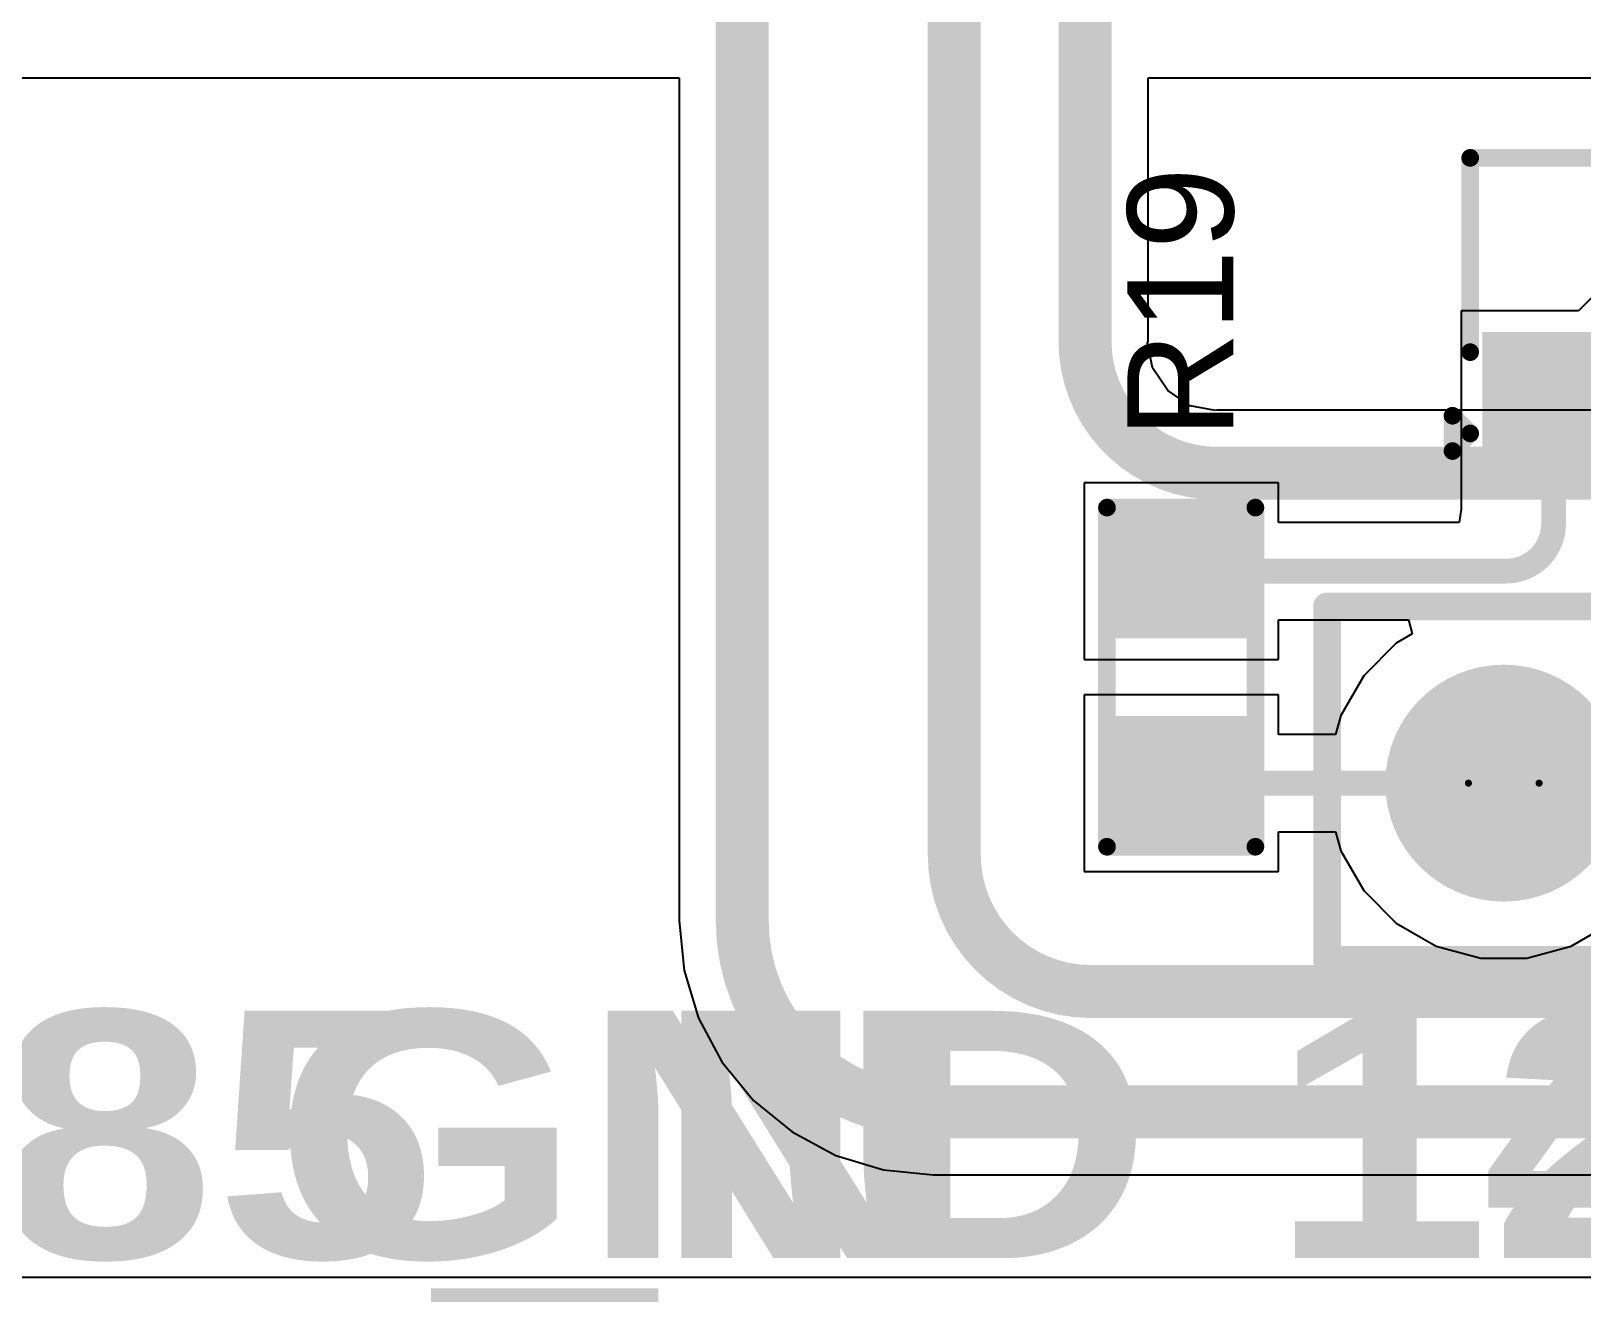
# Model space of a CAD drawing. Header units: inches. Extents: x -25 to 209, y 65 to 158.
# Drawn here: x 6.14 to 17.29, y 79.33 to 88.47 of the extents above; entities that cross this region are included whole.
import ezdxf

# ---------------------------------------------------------------- set-up
doc = ezdxf.new("R2010")
doc.units = ezdxf.units.IN
for name, color, linetype in [('Bottom Layer', 5, 'Continuous'), ('Bottom Solder', 6, 'Continuous'), ('Drill Drawing', 1, 'Continuous'), ('Multi-Layer', 9, 'Continuous'), ('Pad Holes', 156, 'Continuous'), ('Top Layer', 1, 'Continuous'), ('Top Overlay', 2, 'Continuous'), ('Top Paste', 8, 'Continuous'), ('Top Solder', 216, 'Continuous')]:
    doc.layers.add(name, color=color, linetype=linetype)
doc.styles.add('Arial', font='', dxfattribs={"height": 0.2})
doc.styles.add('Arial Black_Bold', font='', dxfattribs={"height": 0.2})
doc.styles.get('Arial').set_extended_font_data('Arial')
doc.styles.get('Arial Black_Bold').set_extended_font_data('Arial Black', bold=True)

# ---------------------------------------------------------------- blocks, each defined once
blk = doc.blocks.new('R___0603_39')
at = {"layer": 'Top Layer'}
for points in [[(-0.3809999999999999, 0.4445), (-0.3809999999999999, -0.4445), (-1.143, -0.4445), (-1.143, 0.4445)], [(1.143, 0.4445), (1.143, -0.4445), (0.3809999999999999, -0.4445), (0.3809999999999999, 0.4445)]]:
    blk.add_hatch(color=1, dxfattribs=at).paths.add_polyline_path(points)
at = {"layer": 'Top Paste'}
for points in [[(-0.3809999999999999, 0.4445), (-0.3809999999999999, -0.4445), (-1.143, -0.4445), (-1.143, 0.4445)], [(1.143, 0.4445), (1.143, -0.4445), (0.3809999999999999, -0.4445), (0.3809999999999999, 0.4445)]]:
    blk.add_hatch(color=8, dxfattribs=at).paths.add_polyline_path(points)
at = {"layer": 'Top Solder'}
for points in [[(-0.2794, 0.5460999999999999), (-0.2794, -0.5460999999999999), (-1.2446, -0.5460999999999999), (-1.2446, 0.5460999999999999)], [(1.2446, 0.5460999999999999), (1.2446, -0.5460999999999999), (0.2794, -0.5460999999999999), (0.2794, 0.5460999999999999)]]:
    blk.add_hatch(color=216, dxfattribs=at).paths.add_polyline_path(points)
at = {"layer": 'Top Overlay'}
for points in [[(1.2192, 0.5334, 0.127, 0.127, 0), (-1.2192, 0.5334, 0.127, 0.127, 0)], [(-1.2192, -0.5334, 0.127, 0.127, 0), (-1.2192, 0.5334, 0.127, 0.127, 0)], [(1.2192, -0.5334, 0.127, 0.127, 0), (1.2192, 0.5334, 0.127, 0.127, 0)], [(1.2192, -0.5334, 0.127, 0.127, 0), (-1.2192, -0.5334, 0.127, 0.127, 0)]]:
    blk.add_lwpolyline(points, format="xyseb", dxfattribs=at)
for points in [[(-1.25095, 0.5334, 0.0635, 0.0635, 1), (-1.18745, 0.5334, 0.0635, 0.0635, 1)], [(-1.25095, 0.5334, 0.0635, 0.0635, 1), (-1.18745, 0.5334, 0.0635, 0.0635, 1)], [(1.18745, 0.5334, 0.0635, 0.0635, 1), (1.25095, 0.5334, 0.0635, 0.0635, 1)], [(1.18745, 0.5334, 0.0635, 0.0635, 1), (1.25095, 0.5334, 0.0635, 0.0635, 1)], [(-1.25095, -0.5334, 0.0635, 0.0635, 1), (-1.18745, -0.5334, 0.0635, 0.0635, 1)], [(-1.25095, -0.5334, 0.0635, 0.0635, 1), (-1.18745, -0.5334, 0.0635, 0.0635, 1)], [(1.18745, -0.5334, 0.0635, 0.0635, 1), (1.25095, -0.5334, 0.0635, 0.0635, 1)], [(1.18745, -0.5334, 0.0635, 0.0635, 1), (1.25095, -0.5334, 0.0635, 0.0635, 1)]]:
    blk.add_lwpolyline(points, format="xyseb", close=True, dxfattribs=at)
blk = doc.blocks.new('HDR1X2__63')
at = {"layer": 'Bottom Layer'}
blk.add_hatch(color=5, dxfattribs=at).paths.add_polyline_path([(-0.74999977, 0.74999977), (0.74999977, 0.74999977), (0.74999977, -0.74999977), (-0.74999977, -0.74999977)])
h = blk.add_hatch(color=5, dxfattribs=at)
edge = h.paths.add_edge_path()
edge.add_arc((2.54, 0), 0.7499985, 0, 360)
at = {"layer": 'Bottom Solder'}
blk.add_hatch(color=6, dxfattribs=at).paths.add_polyline_path([(-0.85159977, 0.85159977), (0.85159977, 0.85159977), (0.85159977, -0.85159977), (-0.85159977, -0.85159977)])
h = blk.add_hatch(color=6, dxfattribs=at)
edge = h.paths.add_edge_path()
edge.add_arc((2.54, 0), 0.8515985, 0, 360)
at = {"layer": 'Multi-Layer'}
blk.add_hatch(color=9, dxfattribs=at).paths.add_polyline_path([(-0.74999977, 0.74999977), (0.74999977, 0.74999977), (0.74999977, -0.74999977), (-0.74999977, -0.74999977)])
h = blk.add_hatch(color=9, dxfattribs=at)
edge = h.paths.add_edge_path()
edge.add_arc((2.54, 0), 0.7499985, 0, 360)
at = {"layer": 'Pad Holes'}
h = blk.add_hatch(color=7, dxfattribs=at)
edge = h.paths.add_edge_path()
edge.add_arc((0, 0), 0.4499991, 0, 360)
h = blk.add_hatch(color=7, dxfattribs=at)
edge = h.paths.add_edge_path()
edge.add_arc((2.54, 0), 0.4499991, 0, 360)
at = {"layer": 'Top Layer'}
blk.add_hatch(color=1, dxfattribs=at).paths.add_polyline_path([(-0.74999977, 0.74999977), (0.74999977, 0.74999977), (0.74999977, -0.74999977), (-0.74999977, -0.74999977)])
h = blk.add_hatch(color=1, dxfattribs=at)
edge = h.paths.add_edge_path()
edge.add_arc((2.54, 0), 0.7499985, 0, 360)
at = {"layer": 'Top Solder'}
blk.add_hatch(color=216, dxfattribs=at).paths.add_polyline_path([(-0.85159977, 0.85159977), (0.85159977, 0.85159977), (0.85159977, -0.85159977), (-0.85159977, -0.85159977)])
h = blk.add_hatch(color=216, dxfattribs=at)
edge = h.paths.add_edge_path()
edge.add_arc((2.54, 0), 0.8515985, 0, 360)
at = {"layer": 'Top Overlay'}
for points in [[(3.81, 1.27, 0.1999996, 0.1999996, 0), (-1.27, 1.27, 0.1999996, 0.1999996, 0)], [(-1.27, 1.27, 0.1999996, 0.1999996, 0), (-1.27, -1.27, 0.1999996, 0.1999996, 0)], [(3.81, 1.27, 0.1999996, 0.1999996, 0), (3.81, -1.27, 0.1999996, 0.1999996, 0)], [(3.81, -1.27, 0.1999996, 0.1999996, 0), (-1.27, -1.27, 0.1999996, 0.1999996, 0)]]:
    blk.add_lwpolyline(points, format="xyseb", dxfattribs=at)
for points in [[(-1.3199999, 1.27, 0.0999998, 0.0999998, 1), (-1.2200001, 1.27, 0.0999998, 0.0999998, 1)], [(-1.3199999, 1.27, 0.0999998, 0.0999998, 1), (-1.2200001, 1.27, 0.0999998, 0.0999998, 1)], [(3.7600001, 1.27, 0.0999998, 0.0999998, 1), (3.8599999, 1.27, 0.0999998, 0.0999998, 1)], [(3.7600001, 1.27, 0.0999998, 0.0999998, 1), (3.8599999, 1.27, 0.0999998, 0.0999998, 1)], [(-1.3199999, -1.27, 0.0999998, 0.0999998, 1), (-1.2200001, -1.27, 0.0999998, 0.0999998, 1)], [(-1.3199999, -1.27, 0.0999998, 0.0999998, 1), (-1.2200001, -1.27, 0.0999998, 0.0999998, 1)], [(3.7600001, -1.27, 0.0999998, 0.0999998, 1), (3.8599999, -1.27, 0.0999998, 0.0999998, 1)], [(3.7600001, -1.27, 0.0999998, 0.0999998, 1), (3.8599999, -1.27, 0.0999998, 0.0999998, 1)]]:
    blk.add_lwpolyline(points, format="xyseb", close=True, dxfattribs=at)
blk = doc.blocks.new('SOT_23_66')
at = {"layer": 'Top Layer'}
for points in [[(-0.41000045, 1.46000089), (0.41000045, 1.46000089), (0.41000045, 0.54000019), (-0.41000045, 0.54000019)], [(-1.36000109, -0.54000019), (-0.54000019, -0.54000019), (-0.54000019, -1.46000089), (-1.36000109, -1.46000089)], [(0.54000019, -0.54000019), (1.36000109, -0.54000019), (1.36000109, -1.46000089), (0.54000019, -1.46000089)]]:
    blk.add_hatch(color=1, dxfattribs=at).paths.add_polyline_path(points)
at = {"layer": 'Top Paste'}
for points in [[(-0.41000045, 1.46000089), (0.41000045, 1.46000089), (0.41000045, 0.54000019), (-0.41000045, 0.54000019)], [(-1.36000109, -0.54000019), (-0.54000019, -0.54000019), (-0.54000019, -1.46000089), (-1.36000109, -1.46000089)], [(0.54000019, -0.54000019), (1.36000109, -0.54000019), (1.36000109, -1.46000089), (0.54000019, -1.46000089)]]:
    blk.add_hatch(color=8, dxfattribs=at).paths.add_polyline_path(points)
at = {"layer": 'Top Solder'}
for points in [[(-0.51160045, 1.56160089), (0.51160045, 1.56160089), (0.51160045, 0.43840019), (-0.51160045, 0.43840019)], [(-1.46160109, -0.43840019), (-0.43840019, -0.43840019), (-0.43840019, -1.56160089), (-1.46160109, -1.56160089)], [(0.43840019, -0.43840019), (1.46160109, -0.43840019), (1.46160109, -1.56160089), (0.43840019, -1.56160089)]]:
    blk.add_hatch(color=216, dxfattribs=at).paths.add_polyline_path(points)
at = {"layer": 'Top Overlay'}
for points in [[(-1.5494, -0.5841999999999999, 0.127, 0.127, 0), (-1.5494, 0.8128, 0.127, 0.127, 0)], [(-1.5494, 0.8128, 0.127, 0.127, 0), (-0.5588, 0.8128, 0.127, 0.127, 0)], [(0.5588, 0.8128, 0.127, 0.127, 0), (1.5494, 0.8128, 0.127, 0.127, 0)], [(1.5494, -0.5841999999999999, 0.127, 0.127, 0), (1.5494, 0.8128, 0.127, 0.127, 0)], [(-0.3302, -0.7874, 0.127, 0.127, 0), (0.3302, -0.7874, 0.127, 0.127, 0)], [(-1.6764, -1.0414, 0.127, 0.127, 0), (-1.5494, -1.1684, 0.127, 0.127, 0)], [(-1.6764, -1.2954, 0.127, 0.127, 0), (-1.6764, -1.0414, 0.127, 0.127, 0)], [(-1.6764, -1.2954, 0.127, 0.127, 0), (-1.5494, -1.1684, 0.127, 0.127, 0)]]:
    blk.add_lwpolyline(points, format="xyseb", dxfattribs=at)
for points in [[(-1.58115, 0.8128, 0.0635, 0.0635, 1), (-1.51765, 0.8128, 0.0635, 0.0635, 1)], [(-1.58115, 0.8128, 0.0635, 0.0635, 1), (-1.51765, 0.8128, 0.0635, 0.0635, 1)], [(-0.5905499999999999, 0.8128, 0.0635, 0.0635, 1), (-0.52705, 0.8128, 0.0635, 0.0635, 1)], [(0.52705, 0.8128, 0.0635, 0.0635, 1), (0.5905499999999999, 0.8128, 0.0635, 0.0635, 1)], [(1.51765, 0.8128, 0.0635, 0.0635, 1), (1.58115, 0.8128, 0.0635, 0.0635, 1)], [(1.51765, 0.8128, 0.0635, 0.0635, 1), (1.58115, 0.8128, 0.0635, 0.0635, 1)], [(-1.58115, -0.5841999999999999, 0.0635, 0.0635, 1), (-1.51765, -0.5841999999999999, 0.0635, 0.0635, 1)], [(1.51765, -0.5841999999999999, 0.0635, 0.0635, 1), (1.58115, -0.5841999999999999, 0.0635, 0.0635, 1)], [(-0.36195, -0.7874, 0.0635, 0.0635, 1), (-0.29845, -0.7874, 0.0635, 0.0635, 1)], [(0.29845, -0.7874, 0.0635, 0.0635, 1), (0.36195, -0.7874, 0.0635, 0.0635, 1)], [(-1.70815, -1.0414, 0.0635, 0.0635, 1), (-1.64465, -1.0414, 0.0635, 0.0635, 1)], [(-1.70815, -1.0414, 0.0635, 0.0635, 1), (-1.64465, -1.0414, 0.0635, 0.0635, 1)], [(-1.58115, -1.1684, 0.0635, 0.0635, 1), (-1.51765, -1.1684, 0.0635, 0.0635, 1)], [(-1.58115, -1.1684, 0.0635, 0.0635, 1), (-1.51765, -1.1684, 0.0635, 0.0635, 1)], [(-1.70815, -1.2954, 0.0635, 0.0635, 1), (-1.64465, -1.2954, 0.0635, 0.0635, 1)], [(-1.70815, -1.2954, 0.0635, 0.0635, 1), (-1.64465, -1.2954, 0.0635, 0.0635, 1)]]:
    blk.add_lwpolyline(points, format="xyseb", close=True, dxfattribs=at)

msp = doc.modelspace()

# ---------------------------------------------------------------- linework, layer by layer
at = {"layer": 'Bottom Layer'}
for p, q in [((-10.43939492, 88.12804828), (10.79899288, 88.12804828)), ((10.79899288, 88.12804828), (10.79899288, 82.06739999999999)), ((14.16914616, 86.234651), (14.16914616, 88.12804828)), ((14.16914616, 88.12804828), (55.65136443999999, 88.12804573999999)), ((14.16632676, 86.22047526), (14.16914616, 86.234651)), ((14.20165562, 86.04285814), (14.16632676, 86.22047526)), ((14.3102965, 85.88026511999999), (14.20165562, 86.04285814)), ((14.47288952, 85.77162424), (14.3102965, 85.88026511999999)), ((14.65050664, 85.73629538), (14.47288952, 85.77162424)), ((14.66467984, 85.73911478), (14.65050664, 85.73629538)), ((67.3872033, 85.73911478), (14.66467984, 85.73911478)), ((10.79899288, 82.06739999999999), (10.7989116, 82.06739999999999)), ((10.7989116, 82.06739999999999), (10.8339763, 81.7113809)), ((10.8339763, 81.7113809), (10.9378242, 81.36904478)), ((10.9378242, 81.36904478), (11.10645988, 81.0535463)), ((11.10645988, 81.0535463), (11.33340888, 80.77700888)), ((11.33340888, 80.77700888), (11.6099463, 80.55005987999999)), ((11.6099463, 80.55005987999999), (11.92544478, 80.3814242)), ((11.92544478, 80.3814242), (12.2677809, 80.27757629999999)), ((12.2677809, 80.27757629999999), (12.6238, 80.2425116)), ((12.6238, 80.2425116), (12.6238, 80.24259288)), ((12.6238, 80.24259288), (22.68369606, 80.24259288))]:
    msp.add_line(p, q, dxfattribs=at)
for points in [[(13.71593904, 86.234651, 0.3809999999999999, 0.3809999999999999, 0), (13.71593904, 91.16670108, 0.3809999999999999, 0.3809999999999999, 0)], [(11.2522, 82.06739999999999, 0.3809999999999999, 0.3809999999999999, 0), (11.2522, 89.93831136, 0.3809999999999999, 0.3809999999999999, 0)], [(12.7762, 82.54294388, 0.3809999999999999, 0.3809999999999999, 0), (12.7762, 89.916, 0.3809999999999999, 0.3809999999999999, 0)], [(14.66467984, 85.28590512, 0.3809999999999999, 0.3809999999999999, -0.4142143465145489), (13.7159365, 86.234651, 0.3809999999999999, 0.3809999999999999, 0)], [(14.66467984, 85.28590765999999, 0.3809999999999999, 0.3809999999999999, 0), (67.7174668, 85.28590765999999, 0.3809999999999999, 0.3809999999999999, 0)], [(13.75974388, 81.5594, 0.3809999999999999, 0.3809999999999999, -0.4142135623730951), (12.7762, 82.54294388, 0.3809999999999999, 0.3809999999999999, 0)], [(12.6238, 80.69579999999999, 0.3809999999999999, 0.3809999999999999, -0.4142135623730951), (11.2522, 82.06739999999999, 0.3809999999999999, 0.3809999999999999, 0)], [(13.75974388, 81.5594, 0.3809999999999999, 0.3809999999999999, 0), (22.17529728, 81.5594, 0.3809999999999999, 0.3809999999999999, 0)], [(12.6238, 80.69579999999999, 0.3809999999999999, 0.3809999999999999, 0), (22.68369606, 80.69579999999999, 0.3809999999999999, 0.3809999999999999, 0)]]:
    msp.add_lwpolyline(points, format="xyseb", dxfattribs=at)
for points in [[(13.6206865, 86.234651, 0.1905, 0.1905, 1), (13.8111865, 86.234651, 0.1905, 0.1905, 1)], [(13.62068904, 86.234651, 0.1905, 0.1905, 1), (13.81118904, 86.234651, 0.1905, 0.1905, 1)], [(14.56942984, 85.28590765999999, 0.1905, 0.1905, 1), (14.75992984, 85.28590765999999, 0.1905, 0.1905, 1)], [(14.56942984, 85.28590512, 0.1905, 0.1905, 1), (14.75992984, 85.28590512, 0.1905, 0.1905, 1)], [(12.68095, 82.54294388, 0.1905, 0.1905, 1), (12.87145, 82.54294388, 0.1905, 0.1905, 1)], [(12.68095, 82.54294388, 0.1905, 0.1905, 1), (12.87145, 82.54294388, 0.1905, 0.1905, 1)], [(11.15695, 82.06739999999999, 0.1905, 0.1905, 1), (11.34745, 82.06739999999999, 0.1905, 0.1905, 1)], [(11.15695, 82.06739999999999, 0.1905, 0.1905, 1), (11.34745, 82.06739999999999, 0.1905, 0.1905, 1)], [(13.66449388, 81.5594, 0.1905, 0.1905, 1), (13.85499388, 81.5594, 0.1905, 0.1905, 1)], [(13.66449388, 81.5594, 0.1905, 0.1905, 1), (13.85499388, 81.5594, 0.1905, 0.1905, 1)], [(12.52855, 80.69579999999999, 0.1905, 0.1905, 1), (12.71905, 80.69579999999999, 0.1905, 0.1905, 1)], [(12.52855, 80.69579999999999, 0.1905, 0.1905, 1), (12.71905, 80.69579999999999, 0.1905, 0.1905, 1)]]:
    msp.add_lwpolyline(points, format="xyseb", close=True, dxfattribs=at)
at = {"layer": 'Drill Drawing'}
for points in [[(16.97999906, 83.05799999999999, 0.0508, 0.0508, 1), (16.47199906, 83.05799999999999, 0.0508, 0.0508, 1)], [(16.45929906, 83.05799999999999, 0.0254, 0.0254, 1), (16.48469906, 83.05799999999999, 0.0254, 0.0254, 1)], [(16.96729906, 83.05799999999999, 0.0254, 0.0254, 1), (16.99269906, 83.05799999999999, 0.0254, 0.0254, 1)]]:
    msp.add_lwpolyline(points, format="xyseb", close=True, dxfattribs=at)
at = {"layer": 'Top Layer'}
for p, q in [((17.47605852, 86.66891987999999), (17.26213464, 86.45499853999999)), ((17.26213464, 86.45499853999999), (16.42000018, 86.45499853999999)), ((16.42000018, 86.45499853999999), (16.42000018, 85.02700292)), ((15.10574576, 85.217), (13.70874576, 85.217)), ((13.70874576, 85.217), (13.70874576, 83.947)), ((15.10574576, 84.9316183), (15.10574576, 85.217)), ((16.41999764, 85.02700292), (16.40498624, 84.9316183)), ((16.42000018, 85.02700292), (16.41999764, 85.02700292)), ((16.40498624, 84.9316183), (15.10574576, 84.9316183)), ((15.10574576, 83.947), (15.10574576, 84.23238169999999)), ((15.10574576, 84.23238169999999), (16.0408874, 84.23238169999999)), ((16.0408874, 84.23238169999999), (16.06811112, 84.13078169999999)), ((15.95356982, 84.06465026), (15.7193488, 83.83042924)), ((16.06811112, 84.13078169999999), (15.95356982, 84.06465026)), ((13.70874576, 83.947), (15.10574576, 83.947)), ((15.7193488, 83.83042924), (15.55373064, 83.54356925999998)), ((15.10574576, 83.693), (13.70874576, 83.693)), ((13.70874576, 83.693), (13.70874576, 82.423)), ((15.10574576, 83.4076183), (15.10574576, 83.693)), ((15.55373064, 83.54356925999998), (15.51730196, 83.4076183)), ((15.51730196, 83.4076183), (15.10574576, 83.4076183)), ((15.10574576, 82.423), (15.10574576, 82.70838169999999)), ((15.10574576, 82.70838169999999), (15.51730196, 82.70838169999999)), ((15.51730196, 82.70838169999999), (15.55373064, 82.57243073999999)), ((15.55373064, 82.57243073999999), (15.7193488, 82.28557075999998)), ((13.70874576, 82.423), (15.10574576, 82.423)), ((15.7193488, 82.28557075999998), (15.95356982, 82.05134974)), ((15.95356982, 82.05134974), (16.2404298, 81.88573158)), ((17.21156832, 81.88573158), (17.39250014, 81.99019416)), ((16.2404298, 81.88573158), (16.5603809, 81.8000015)), ((16.89161722, 81.8000015), (17.21156832, 81.88573158)), ((16.5603809, 81.8000015), (16.89161722, 81.8000015)), ((17.48049082, 79.50290678), (1.26790958, 79.50290678))]:
    msp.add_line(p, q, dxfattribs=at)
for points in [[(17.08399936, 85.79099936, 0.1778, 0.1778, 0), (17.40510108, 86.11210108, 0.1778, 0.1778, 0)], [(17.08399936, 85.74099946, 0.1778, 0.1778, 0), (17.08399936, 85.79099936, 0.1778, 0.1778, 0)], [(17.08399936, 84.92336329999999, 0.1778, 0.1778, 0), (17.08399936, 85.74099946, 0.1778, 0.1778, 0)], [(17.08399936, 84.92336329999999, 0.1778, 0.1778, -0.4142135623730951), (16.74263606, 84.582, 0.1778, 0.1778, 0)], [(14.40724576, 84.582, 0.1778, 0.1778, 0), (16.74263606, 84.582, 0.1778, 0.1778, 0)], [(14.40724576, 83.05799999999999, 0.1778, 0.1778, 0), (14.40724576, 83.06999895999999, 0.1778, 0.1778, 0)], [(14.40724576, 83.05799999999999, 0.1778, 0.1778, 0), (16.72599906, 83.05799999999999, 0.1778, 0.1778, 0)]]:
    msp.add_lwpolyline(points, format="xyseb", dxfattribs=at)
for points in [[(17.03954936, 85.79099936, 0.08889999999999999, 0.08889999999999999, 1), (17.12844936, 85.79099936, 0.08889999999999999, 0.08889999999999999, 1)], [(17.03954936, 85.79099936, 0.08889999999999999, 0.08889999999999999, 1), (17.12844936, 85.79099936, 0.08889999999999999, 0.08889999999999999, 1)], [(17.03954936, 85.74099946, 0.08889999999999999, 0.08889999999999999, 1), (17.12844936, 85.74099946, 0.08889999999999999, 0.08889999999999999, 1)], [(17.03954936, 85.74099946, 0.08889999999999999, 0.08889999999999999, 1), (17.12844936, 85.74099946, 0.08889999999999999, 0.08889999999999999, 1)], [(17.03954936, 84.92336329999999, 0.08889999999999999, 0.08889999999999999, 1), (17.12844936, 84.92336329999999, 0.08889999999999999, 0.08889999999999999, 1)], [(17.03954936, 84.92336329999999, 0.08889999999999999, 0.08889999999999999, 1), (17.12844936, 84.92336329999999, 0.08889999999999999, 0.08889999999999999, 1)], [(14.36279576, 84.582, 0.08889999999999999, 0.08889999999999999, 1), (14.45169576, 84.582, 0.08889999999999999, 0.08889999999999999, 1)], [(16.69818606, 84.582, 0.08889999999999999, 0.08889999999999999, 1), (16.78708606, 84.582, 0.08889999999999999, 0.08889999999999999, 1)], [(16.69818606, 84.582, 0.08889999999999999, 0.08889999999999999, 1), (16.78708606, 84.582, 0.08889999999999999, 0.08889999999999999, 1)], [(14.36279576, 83.06999895999999, 0.08889999999999999, 0.08889999999999999, 1), (14.45169576, 83.06999895999999, 0.08889999999999999, 0.08889999999999999, 1)], [(14.36279576, 83.05799999999999, 0.08889999999999999, 0.08889999999999999, 1), (14.45169576, 83.05799999999999, 0.08889999999999999, 0.08889999999999999, 1)], [(14.36279576, 83.05799999999999, 0.08889999999999999, 0.08889999999999999, 1), (14.45169576, 83.05799999999999, 0.08889999999999999, 0.08889999999999999, 1)], [(16.68154906, 83.05799999999999, 0.08889999999999999, 0.08889999999999999, 1), (16.77044906, 83.05799999999999, 0.08889999999999999, 0.08889999999999999, 1)]]:
    msp.add_lwpolyline(points, format="xyseb", close=True, dxfattribs=at)

# ---------------------------------------------------------------- block references
msp.add_blockref('SOT_23_66', (18.034, 86.741))
for name, p, rotation in [('R___0603_39', (14.40724576, 83.82), 270), ('HDR1X2__63', (19.26599906, 83.05799999999999), 180)]:
    msp.add_blockref(name, p, dxfattribs=dict(rotation=rotation))

# ---------------------------------------------------------------- texts
at = {"layer": 'Top Overlay'}
for s, height, rotation, style, p in [('R19', 0.7619999999999999, 90, 'Arial', (14.78267554, 85.53480988)), ('GND   485_P   485_N   12V', 1.778, 360, 'Arial Black_Bold', (-14.97558092, 79.64296746)), ('GND   485_P   485_N   12V', 1.778, 360, 'Arial Black_Bold', (7.884421619999999, 79.64296746))]:
    msp.add_text(s, height=height, rotation=rotation, dxfattribs=dict(at, style=style)).set_placement(p)

doc.saveas('drawing.dxf')
